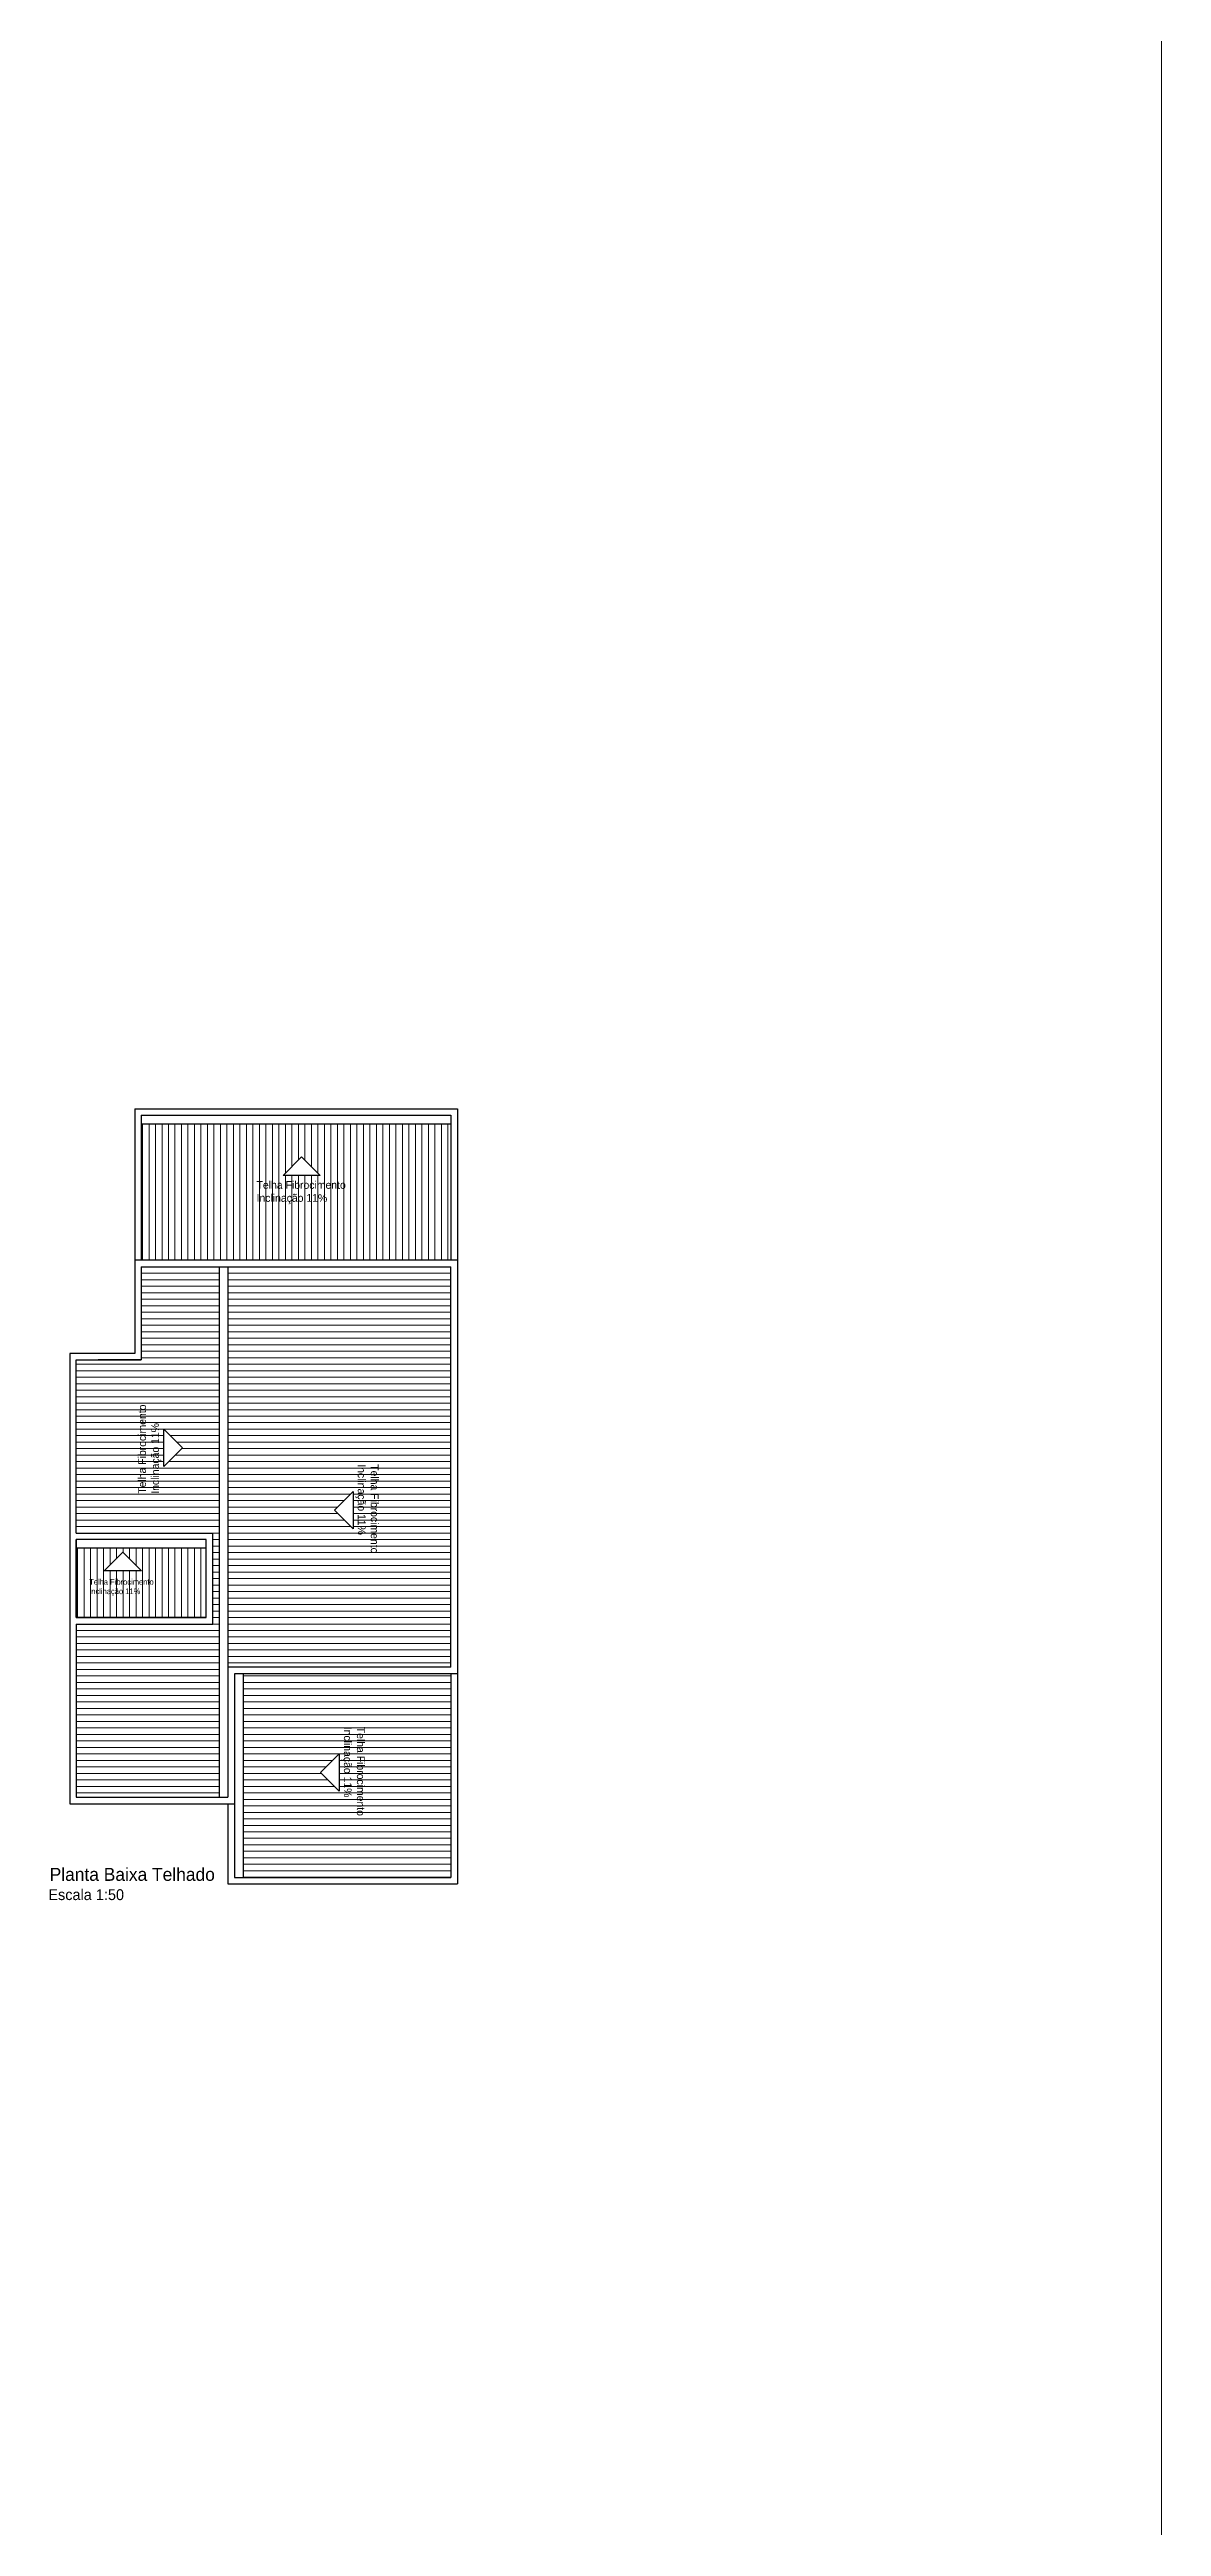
# Model space of a CAD drawing. Header units: feet. Extents: x -467 to 251, y -362 to 412.
# Drawn here: x 56 to 81.7, y 297.3 to 354.5 of the extents above; entities that cross this region are included whole.
import ezdxf

# ---------------------------------------------------------------- set-up
doc = ezdxf.new("R2010")
doc.units = ezdxf.units.FT
doc.header["$MEASUREMENT"] = 0
for name, color, linetype in [('Cotas', 2, 'Continuous'), ('Mobiliario', 9, 'Continuous'), ('parede', 7, 'Continuous')]:
    doc.layers.add(name, color=color, linetype=linetype)
pattern_1 = [(0, (163.73353, 299.99816), (0, 0.15), [])]
pattern_2 = [(90, (163.73353, 299.99816), (-0.15, 0), [])]

msp = doc.modelspace()

# ---------------------------------------------------------------- hatches: boundary and pattern name
at = {"linetype": 'ByBlock', "lineweight": 18, "ltscale": 3}
h = msp.add_hatch(dxfattribs=at)
h.set_pattern_fill('ANSI31', color=256, scale=1.2, angle=45)
h.set_pattern_definition(pattern_2)
h.paths.add_polyline_path([(62.239, 328.504), (61.378, 328.504), (61.808, 328.935)], flags=16)
h.paths.add_polyline_path([(60.698, 327.776), (63.011, 327.776), (63.011, 328.497), (60.698, 328.497)], flags=24)
h.paths.add_polyline_path([(65.254, 329.698), (58.106, 329.698), (58.106, 326.548), (65.254, 326.548)])
h = msp.add_hatch(dxfattribs=at)
h.set_pattern_fill('ANSI31', color=256, scale=1.2, angle=315)
h.set_pattern_definition(pattern_1)
h.paths.add_polyline_path([(59.904, 326.398), (58.106, 326.398), (58.106, 324.248), (57.109, 324.248), (56.604, 324.248), (56.604, 320.248), (59.754, 320.248), (59.754, 318.148), (59.504, 318.148), (56.604, 318.148), (56.604, 314.148), (59.904, 314.148)])
h.paths.add_polyline_path([(58.626, 322.647), (59.056, 322.216), (58.626, 321.785)], flags=16)
h.paths.add_polyline_path([(58.638, 321.087), (58.638, 323.401), (57.917, 323.401), (57.917, 321.087)], flags=24)
h = msp.add_hatch(dxfattribs=at)
h.set_pattern_fill('ANSI31', color=256, scale=1.2, angle=315)
h.set_pattern_definition(pattern_1)
h.paths.add_polyline_path([(65.254, 326.398), (64.079, 326.398), (60.104, 326.398), (60.104, 317.148), (65.254, 317.148)])
h.paths.add_polyline_path([(62.564, 320.778), (62.995, 321.209), (62.995, 320.348)], flags=16)
h.paths.add_polyline_path([(62.983, 321.907), (62.983, 319.594), (63.704, 319.594), (63.704, 321.907)], flags=24)
h = msp.add_hatch(dxfattribs=at)
h.set_pattern_fill('ANSI31', color=256, scale=1.2, angle=45)
h.set_pattern_definition(pattern_2)
h.paths.add_polyline_path([(58.11, 319.376), (57.248, 319.376), (57.679, 319.807)], flags=16)
h.paths.add_polyline_path([(56.852, 318.75), (58.523, 318.75), (58.523, 319.271), (56.852, 319.271)], flags=24)
h.paths.add_polyline_path([(59.604, 319.898), (56.604, 319.898), (56.604, 318.298), (59.604, 318.298)])
h = msp.add_hatch(dxfattribs=at)
h.set_pattern_fill('ANSI31', color=256, scale=1.2, angle=315)
h.set_pattern_definition(pattern_1)
h.paths.add_polyline_path([(62.673, 315.146), (62.673, 314.285), (62.242, 314.715)], flags=16)
h.paths.add_polyline_path([(62.661, 315.844), (62.661, 313.531), (63.382, 313.531), (63.382, 315.844)], flags=24)
h.paths.add_polyline_path([(60.454, 316.998), (60.454, 312.297), (65.254, 312.297), (65.254, 316.998)])

# ---------------------------------------------------------------- linework, layer by layer
at = {"lineweight": 18, "ltscale": 3}
msp.add_line((81.66, 14.716), (81.66, 411.719), dxfattribs=at)
at = {"layer": 'Cotas'}
for p, q in [((61.378, 328.504), (61.808, 328.935)), ((62.239, 328.504), (61.378, 328.504)), ((62.239, 328.504), (61.808, 328.935)), ((58.626, 321.785), (58.626, 322.647)), ((58.626, 322.647), (59.056, 322.216)), ((58.626, 321.785), (59.056, 322.216)), ((62.995, 321.209), (62.564, 320.778)), ((62.995, 321.209), (62.995, 320.348)), ((62.995, 320.348), (62.564, 320.778)), ((57.248, 319.376), (57.679, 319.807)), ((58.11, 319.376), (57.679, 319.807)), ((58.11, 319.376), (57.248, 319.376)), ((62.673, 315.146), (62.242, 314.715)), ((62.673, 314.285), (62.242, 314.715)), ((62.673, 315.146), (62.673, 314.285))]:
    msp.add_line(p, q, dxfattribs=at)
at = {"layer": 'Mobiliario'}
msp.add_line((58.106, 324.248), (57.109, 324.248), dxfattribs=at)
msp.add_line((58.106, 324.248), (57.109, 324.248), dxfattribs=at)
at = {"layer": 'parede'}
for p, q in [((57.956, 330.048), (57.956, 326.548)), ((57.956, 330.048), (65.404, 330.048)), ((58.106, 329.898), (58.106, 326.548)), ((58.106, 329.898), (65.254, 329.898)), ((58.106, 329.698), (65.254, 329.698)), ((65.254, 329.898), (65.254, 326.547)), ((65.404, 330.048), (65.404, 326.547)), ((65.404, 326.548), (57.956, 326.548)), ((57.956, 326.548), (57.956, 324.398)), ((65.404, 326.548), (57.956, 326.548)), ((58.106, 326.398), (65.254, 326.398)), ((58.106, 326.398), (58.106, 324.248)), ((59.904, 326.398), (59.904, 314.148)), ((60.104, 326.398), (60.104, 317.148)), ((64.079, 326.398), (65.254, 326.398)), ((65.254, 317.148), (65.254, 326.398)), ((65.254, 317.148), (65.254, 326.398)), ((65.404, 326.548), (65.404, 316.998)), ((56.454, 324.398), (56.454, 318.798)), ((56.454, 324.398), (56.454, 318.798)), ((57.956, 324.398), (56.454, 324.398)), ((57.956, 324.398), (56.454, 324.398)), ((56.604, 324.248), (58.106, 324.248)), ((56.604, 320.248), (56.604, 324.248)), ((56.604, 324.248), (58.106, 324.248)), ((56.604, 320.248), (56.604, 324.248)), ((56.604, 320.248), (59.754, 320.248)), ((56.604, 320.248), (59.754, 320.248)), ((56.604, 320.098), (56.604, 318.298)), ((56.604, 318.298), (56.604, 320.098)), ((59.604, 320.098), (56.604, 320.098)), ((56.604, 318.298), (56.604, 320.098)), ((56.604, 320.098), (56.604, 318.298)), ((56.604, 318.298), (56.604, 320.098)), ((59.604, 320.098), (56.604, 320.098)), ((56.604, 318.298), (56.604, 320.098)), ((59.604, 319.898), (56.604, 319.898)), ((59.604, 318.298), (59.604, 320.098)), ((59.604, 318.298), (59.604, 320.098)), ((59.754, 318.148), (59.754, 320.248)), ((59.754, 318.148), (59.754, 320.098)), ((59.754, 318.148), (59.754, 320.098)), ((59.754, 318.148), (59.754, 320.098)), ((56.454, 318.798), (56.454, 313.998)), ((56.454, 318.798), (56.454, 313.998)), ((56.604, 318.298), (59.604, 318.298)), ((59.604, 318.298), (56.604, 318.298)), ((56.604, 318.298), (59.604, 318.298)), ((56.604, 318.298), (59.604, 318.298)), ((59.604, 318.298), (56.604, 318.298)), ((56.604, 318.298), (59.604, 318.298)), ((56.604, 318.148), (56.604, 314.148)), ((56.604, 318.148), (59.504, 318.148)), ((56.604, 318.148), (56.604, 314.148)), ((56.604, 318.148), (59.504, 318.148)), ((59.604, 318.298), (59.504, 318.298)), ((59.604, 318.298), (59.504, 318.298)), ((59.504, 318.148), (59.754, 318.148)), ((65.404, 317.898), (65.404, 316.998)), ((65.254, 317.148), (60.104, 317.148)), ((60.104, 317.148), (60.104, 314.148)), ((65.254, 317.148), (60.104, 317.148)), ((60.104, 317.148), (60.104, 314.148)), ((65.404, 316.998), (60.254, 316.998)), ((60.254, 316.998), (60.254, 313.998)), ((62.304, 316.998), (60.254, 316.998)), ((60.254, 316.998), (60.254, 313.998)), ((60.454, 316.998), (60.454, 312.297)), ((65.254, 316.998), (65.254, 312.297)), ((65.404, 316.998), (65.404, 312.147)), ((56.604, 314.148), (60.104, 314.148)), ((56.604, 314.148), (60.104, 314.148)), ((56.454, 313.998), (60.254, 313.998)), ((56.454, 313.998), (60.254, 313.998)), ((60.104, 313.998), (60.104, 312.147)), ((60.254, 313.998), (60.254, 312.297)), ((60.104, 312.147), (65.404, 312.147)), ((60.254, 312.297), (65.254, 312.297))]:
    msp.add_line(p, q, dxfattribs=at)

# ---------------------------------------------------------------- texts
at = {"layer": 'Cotas', "attachment_point": 1}
for s, insert, char_height, width in [('{\\fStylus BT|b0|i0|c0|p34;Telha Fibrocimento   Inclinação 11%}', (60.767, 328.379), 0.18, 2.24669), ('{\\fStylus BT|b0|i0|c0|p34;Telha Fibrocimento   Inclinação 11%}', (56.903, 319.185), 0.13, 2.24669), ('{\\fStylus BT|b0|i0|c0|p34;Planta Baixa Telhado}', (55.99, 312.516), 0.3, 4.7104), ('{\\fStylus BT|b0|i0|c0|p34;Escala 1:50}', (55.96, 312.022), 0.25, 7.81639)]:
    msp.add_mtext(s, dxfattribs=dict(at, insert=insert, char_height=char_height, width=width))
at = {"layer": 'Cotas', "char_height": 0.18, "width": 2.24669, "attachment_point": 1}
for insert, rotation in [((58.035, 321.157), 90), ((63.585, 321.838), 270), ((63.264, 315.775), 270)]:
    msp.add_mtext('{\\fStylus BT|b0|i0|c0|p34;Telha Fibrocimento   Inclinação 11%}', dxfattribs=dict(at, insert=insert, rotation=rotation))

doc.saveas('drawing.dxf')
